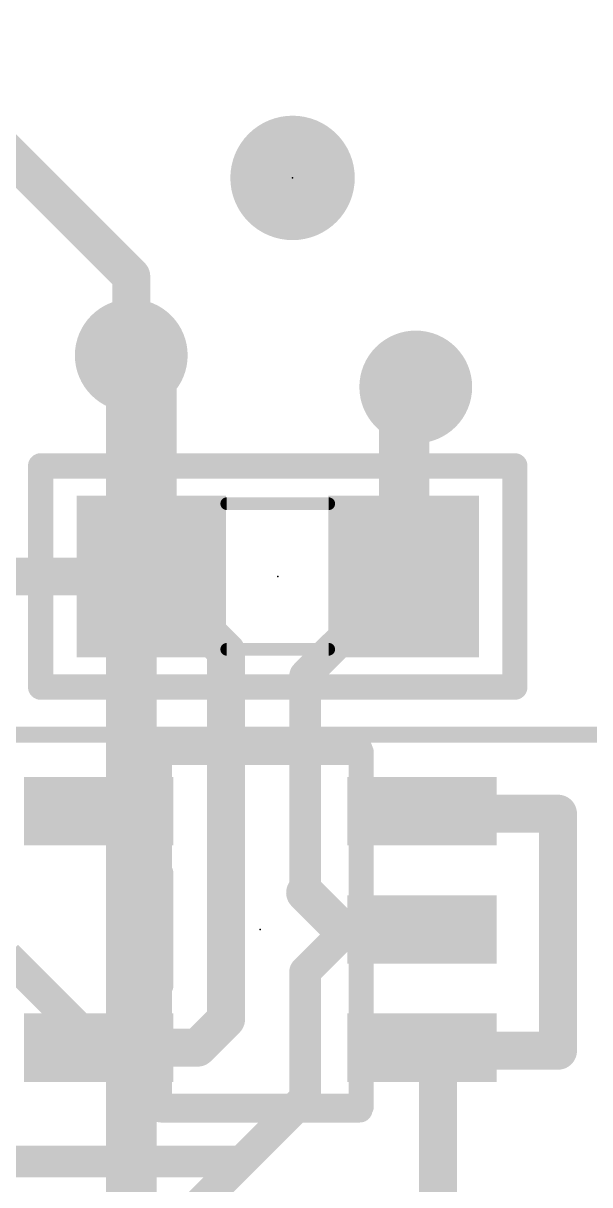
# Model space of a CAD drawing. Extents: x -9.6 to 36.9, y -15 to 36.6.
# Drawn here: x 15.39 to 19.94, y 6.29 to 15.62 of the extents above; entities that cross this region are included whole.
import ezdxf

# ---------------------------------------------------------------- set-up
doc = ezdxf.new("R2010")
doc.units = 0
for name, color, linetype in [('1', 12, 'CONTINUOUS'), ('16', 132, 'CONTINUOUS'), ('18', 110, 'CONTINUOUS'), ('21', 53, 'CONTINUOUS'), ('23', 53, 'CONTINUOUS'), ('51', 53, 'CONTINUOUS')]:
    doc.layers.add(name, color=color, linetype=linetype)

# ---------------------------------------------------------------- blocks, each defined once
blk = doc.blocks.new('RECT')
blk.add_solid([(-0.5, -0.5), (0.5, -0.5), (-0.5, 0.5), (0.5, 0.5)])
blk = doc.blocks.new('PIE')
at = {"const_width": 0.5}
blk.add_lwpolyline([(0, -0.25, 1), (0, 0.25, 1), (0, -0.25)], format="xyb", dxfattribs=at)
blk = doc.blocks.new('ROUNDV')
at = {"const_width": 0.5}
blk.add_lwpolyline([(0, -0.25, 1), (0, 0.25, 1), (0, -0.25)], format="xyb", dxfattribs=at)

msp = doc.modelspace()

# ---------------------------------------------------------------- linework, layer by layer
at = {"layer": '1'}
for points, const_width in [([(16.256, 13.589), (13.843, 16.002)], 0.3048), ([(16.256, 13.589), (16.256, 12.954)], 0.3048), ([(16.256, 12.954), (16.417, 12.793)], 0.4064), ([(16.417, 12.793), (16.417, 11.177)], 0.4064), ([(18.542, 12.7), (18.449, 12.607)], 0.4064), ([(18.449, 12.607), (18.449, 11.177)], 0.4064), ([(14.222, 11.177), (16.417, 11.177)], 0.3048), ([(16.417, 11.177), (17.018, 10.576)], 0.3048), ([(17.653, 10.381), (18.449, 11.177)], 0.254), ([(17.018, 10.576), (17.018, 7.62)], 0.3048), ([(17.653, 8.636), (17.653, 10.381)], 0.254), ([(18.5931, 9.291), (18.9341, 9.291)], 0.3048), ([(18.9341, 9.291), (18.9541, 9.271)], 0.3048), ([(18.9541, 9.271), (19.685, 9.271)], 0.3048), ([(19.685, 9.271), (19.685, 7.366)], 0.3048), ([(17.948, 8.341), (17.653, 8.636)], 0.3048), ([(17.993, 8.341), (17.653, 8.001)], 0.254), ([(18.075, 8.341), (17.948, 8.341)], 0.3048), ([(18.075, 8.341), (17.993, 8.341)], 0.254), ([(18.5931, 8.341), (18.075, 8.341)], 0.254), ([(15.9929, 7.391), (15.2559, 8.128)], 0.254), ([(17.653, 8.001), (17.653, 6.985)], 0.254), ([(17.018, 7.62), (16.789, 7.391)], 0.3048), ([(16.789, 7.391), (15.9929, 7.391)], 0.3048), ([(18.6181, 7.366), (18.5931, 7.391)], 0.3048), ([(18.7201, 7.264), (18.5931, 7.391)], 0.3048), ([(19.685, 7.366), (18.6181, 7.366)], 0.3048), ([(18.7201, 7.264), (18.7201, 5.0879)], 0.3048), ([(17.653, 6.985), (17.145, 6.477)], 0.254), ([(14.958, 6.477), (17.145, 6.477)], 0.254), ([(17.145, 6.477), (16.785, 6.117)], 0.254)]:
    msp.add_lwpolyline(points, dxfattribs=dict(at, const_width=const_width))
for points, const_width in [([(16.3322, 13.589, 1), (16.1798, 13.589)], 0.1524), ([(16.2021, 13.5351, 1), (16.3099, 13.6429)], 0.1524), ([(16.3278, 13.0258, 1), (16.1842, 12.8822)], 0.2032), ([(16.1798, 12.954, 1), (16.3322, 12.954)], 0.1524), ([(16.5186, 12.793, 1), (16.3154, 12.793)], 0.2032), ([(16.3452, 12.7212, 1), (16.4888, 12.8648)], 0.2032), ([(18.6138, 12.6282, 1), (18.4702, 12.7718)], 0.2032), ([(18.5506, 12.607, 1), (18.3474, 12.607)], 0.2032), ([(18.3772, 12.6788, 1), (18.5208, 12.5352)], 0.2032), ([(16.4709, 11.2309, 1), (16.3631, 11.1231)], 0.1524), ([(16.417, 11.1008, 1), (16.417, 11.2532)], 0.1524), ([(18.4939, 11.1321, 1), (18.4041, 11.2219)], 0.127), ([(16.3154, 11.177, 1), (16.5186, 11.177)], 0.2032), ([(18.3474, 11.177, 1), (18.5506, 11.177)], 0.2032), ([(17.0942, 10.576, 1), (16.9418, 10.576)], 0.1524), ([(16.9641, 10.5221, 1), (17.0719, 10.6299)], 0.1524), ([(17.7165, 10.381, 1), (17.5895, 10.381)], 0.127), ([(17.6081, 10.4259, 1), (17.6979, 10.3361)], 0.127), ([(18.5931, 9.3672, 1), (18.5931, 9.2148)], 0.1524), ([(18.988, 9.3449, 1), (18.8802, 9.2371)], 0.1524), ([(18.9341, 9.2148, 1), (18.9341, 9.3672)], 0.1524), ([(18.9541, 9.3472, 1), (18.9541, 9.1948)], 0.1524), ([(18.9002, 9.2171, 1), (19.008, 9.3249)], 0.1524), ([(19.7612, 9.271, 1), (19.6088, 9.271)], 0.1524), ([(19.685, 9.1948, 1), (19.685, 9.3472)], 0.1524), ([(17.7069, 8.6899, 1), (17.5991, 8.5821)], 0.1524), ([(17.5895, 8.636, 1), (17.7165, 8.636)], 0.127), ([(17.948, 8.4172, 1), (17.948, 8.2648)], 0.1524), ([(17.8941, 8.2871, 1), (18.0019, 8.3949)], 0.1524), ([(17.993, 8.4045, 1), (17.993, 8.2775)], 0.127), ([(18.0379, 8.2961, 1), (17.9481, 8.3859)], 0.127), ([(18.075, 8.4045, 1), (18.075, 8.2775)], 0.127), ([(18.075, 8.2648, 1), (18.075, 8.4172)], 0.1524), ([(18.075, 8.2775, 1), (18.075, 8.4045)], 0.127), ([(18.5931, 8.2775, 1), (18.5931, 8.4045)], 0.127), ([(17.7165, 8.001, 1), (17.5895, 8.001)], 0.127), ([(17.6081, 8.0459, 1), (17.6979, 7.9561)], 0.127), ([(17.0719, 7.5661, 1), (16.9641, 7.6739)], 0.1524), ([(16.9418, 7.62, 1), (17.0942, 7.62)], 0.1524), ([(15.9929, 7.4672, 1), (15.9929, 7.3148)], 0.1524), ([(15.948, 7.3461, 1), (16.0378, 7.4359)], 0.127), ([(16.7351, 7.4449, 1), (16.8429, 7.3371)], 0.1524), ([(16.789, 7.3148, 1), (16.789, 7.4672)], 0.1524), ([(18.647, 7.4449, 1), (18.5392, 7.3371)], 0.1524), ([(18.647, 7.4449, 1), (18.5392, 7.3371)], 0.1524), ([(18.6181, 7.4422, 1), (18.6181, 7.2898)], 0.1524), ([(18.5642, 7.3121, 1), (18.672, 7.4199)], 0.1524), ([(19.685, 7.2898, 1), (19.685, 7.4422)], 0.1524), ([(18.7963, 7.264, 1), (18.6439, 7.264)], 0.1524), ([(18.6662, 7.2101, 1), (18.774, 7.3179)], 0.1524), ([(19.6088, 7.366, 1), (19.7612, 7.366)], 0.1524), ([(17.6979, 6.9401, 1), (17.6081, 7.0299)], 0.127), ([(17.5895, 6.985, 1), (17.7165, 6.985)], 0.127), ([(17.1001, 6.5219, 1), (17.1899, 6.4321)], 0.127), ([(17.1899, 6.4321, 1), (17.1001, 6.5219)], 0.127), ([(17.145, 6.4135, 1), (17.145, 6.5405)], 0.127)]:
    msp.add_lwpolyline(points, format="xyb", dxfattribs=dict(at, const_width=const_width))
at = {"layer": '16', "const_width": 0.4064}
msp.add_lwpolyline([(16.256, 5.156), (16.256, 12.954)], dxfattribs=at)
at = {"layer": '16', "const_width": 0.2032}
msp.add_lwpolyline([(16.3576, 12.954, 1), (16.1544, 12.954)], format="xyb", dxfattribs=at)
at = {"layer": '21', "const_width": 0.2032}
for points in [[(15.528, 12.066), (19.338, 12.066)], [(15.528, 10.288), (15.528, 12.066)], [(19.338, 12.066), (19.338, 10.288)], [(19.338, 10.288), (15.528, 10.288)], [(16.493, 9.791), (18.093, 9.791)], [(16.493, 7.891), (16.493, 8.791)], [(16.493, 6.891), (18.093, 6.891)]]:
    msp.add_lwpolyline(points, dxfattribs=at)
at = {"layer": '21', "const_width": 0.1016}
for points in [[(15.528, 12.1168, 1), (15.528, 12.0152)], [(15.5788, 12.066, 1), (15.4772, 12.066)], [(19.3888, 12.066, 1), (19.2872, 12.066)], [(19.338, 12.0152, 1), (19.338, 12.1168)], [(15.528, 10.3388, 1), (15.528, 10.2372)], [(19.338, 10.2372, 1), (19.338, 10.3388)], [(15.4772, 10.288, 1), (15.5788, 10.288)], [(19.2872, 10.288, 1), (19.3888, 10.288)], [(16.493, 9.8418, 1), (16.493, 9.7402)], [(18.093, 9.7402, 1), (18.093, 9.8418)], [(16.5438, 8.791, 1), (16.4422, 8.791)], [(16.4422, 7.891, 1), (16.5438, 7.891)], [(16.493, 6.9418, 1), (16.493, 6.8402)], [(18.093, 6.8402, 1), (18.093, 6.9418)]]:
    msp.add_lwpolyline(points, format="xyb", dxfattribs=at)
at = {"layer": '23'}
for p in [(17.552, 14.38), (17.433, 11.177), (17.293, 8.341)]:
    msp.add_point(p, dxfattribs=at)
at = {"layer": '51'}
for points, const_width in [([(17.023, 11.762), (17.843, 11.762)], 0.1016), ([(17.023, 10.592), (17.843, 10.592)], 0.1016), ([(10.414, 9.906), (27.604, 9.906)], 0.13), ([(16.4826, 9.7634), (18.1034, 9.7634)], 0.2032), ([(16.4826, 6.9186), (16.4826, 9.7634)], 0.2032), ([(18.1034, 9.7634), (18.1034, 6.9186)], 0.2032), ([(18.1034, 6.9186), (16.4826, 6.9186)], 0.2032)]:
    msp.add_lwpolyline(points, dxfattribs=dict(at, const_width=const_width))
for points, const_width in [([(17.023, 11.7874, 1), (17.023, 11.7366)], 0.0508), ([(17.843, 11.7366, 1), (17.843, 11.7874)], 0.0508), ([(17.023, 10.6174, 1), (17.023, 10.5666)], 0.0508), ([(17.843, 10.5666, 1), (17.843, 10.6174)], 0.0508), ([(16.4826, 9.8142, 1), (16.4826, 9.7126)], 0.1016), ([(16.5334, 9.7634, 1), (16.4318, 9.7634)], 0.1016), ([(18.1542, 9.7634, 1), (18.0526, 9.7634)], 0.1016), ([(18.1034, 9.7126, 1), (18.1034, 9.8142)], 0.1016), ([(16.4826, 6.9694, 1), (16.4826, 6.8678)], 0.1016), ([(18.1034, 6.8678, 1), (18.1034, 6.9694)], 0.1016), ([(16.4318, 6.9186, 1), (16.5334, 6.9186)], 0.1016), ([(18.0526, 6.9186, 1), (18.1542, 6.9186)], 0.1016)]:
    msp.add_lwpolyline(points, format="xyb", dxfattribs=dict(at, const_width=const_width))

# ---------------------------------------------------------------- block references
at = {"layer": '1'}
msp.add_blockref('PIE', (17.552, 14.38), dxfattribs=at)
at = {"layer": '1', "xscale": 1.2, "yscale": 1.3}
for p in [(16.417, 11.177), (18.449, 11.177)]:
    msp.add_blockref('RECT', p, dxfattribs=at)
at = {"layer": '1', "xscale": 0.55, "yscale": 1.2, "rotation": 90}
for p in [(15.9929, 9.291), (18.5931, 9.291), (18.5931, 8.341), (15.9929, 7.391), (18.5931, 7.391)]:
    msp.add_blockref('RECT', p, dxfattribs=at)
at = {"layer": '18', "xscale": 0.9064, "yscale": 0.9064}
for p in [(16.256, 12.954), (16.256, 12.954), (18.542, 12.7), (18.542, 12.7)]:
    msp.add_blockref('ROUNDV', p, dxfattribs=at)
at = {"layer": '51', "xscale": 0.65, "yscale": 1.3}
for p in [(16.6912, 11.177), (18.1644, 11.177)]:
    msp.add_blockref('RECT', p, dxfattribs=at)
at = {"layer": '51', "xscale": 0.5, "yscale": 0.65, "rotation": 90}
for p in [(16.118, 9.291), (18.468, 9.291), (18.468, 8.341), (16.118, 7.391), (18.468, 7.391)]:
    msp.add_blockref('RECT', p, dxfattribs=at)

doc.saveas('drawing.dxf')
